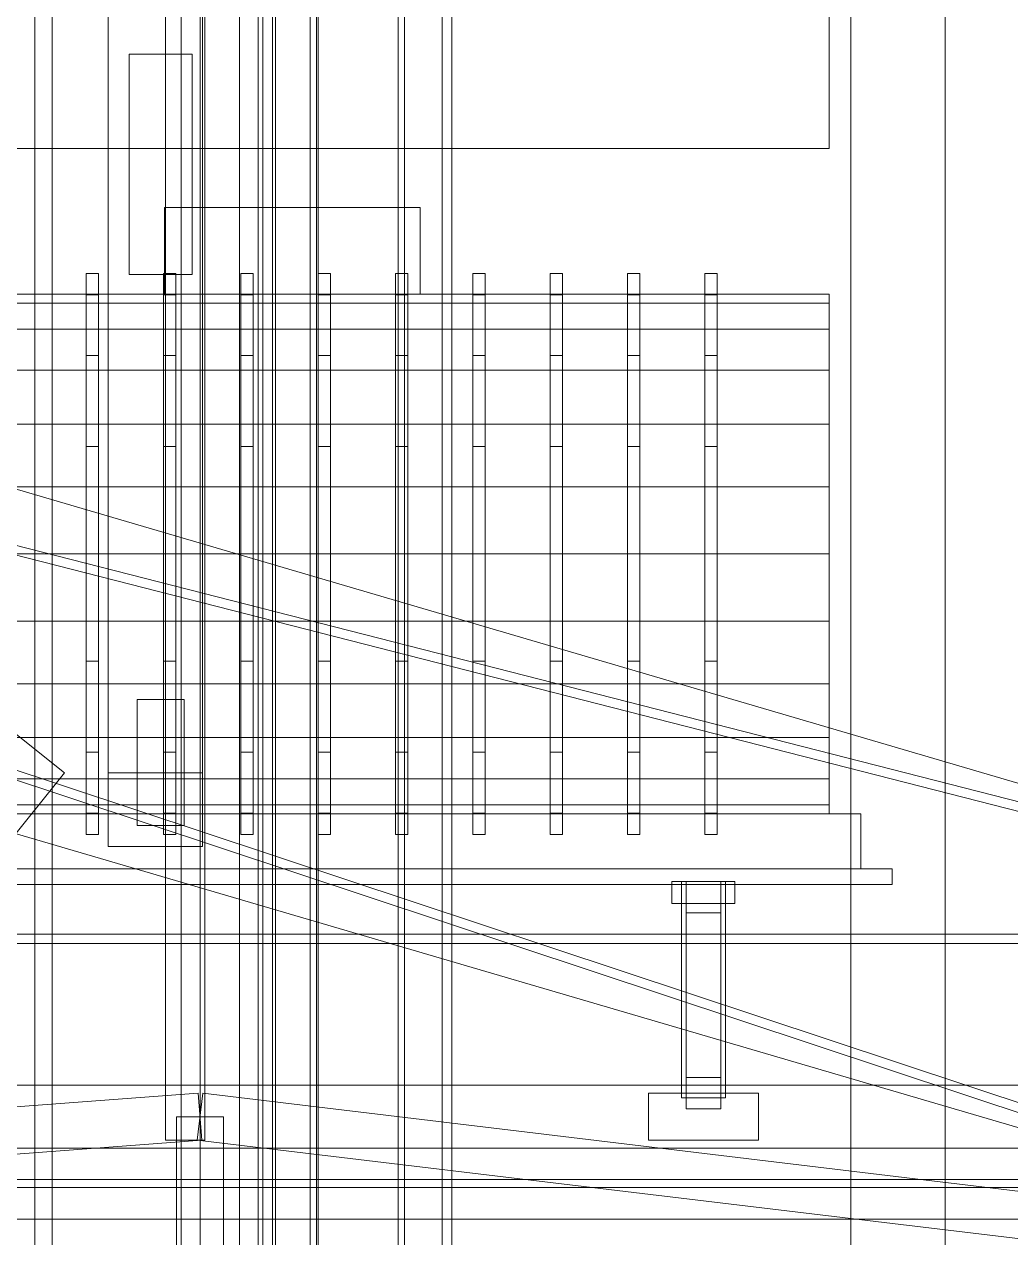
# Model space of a CAD drawing. Header units: millimetres. Extents: x -191664 to 191490, y -197311 to 10263.
# Drawn here: x 1738 to 2365, y -31612 to -30841 of the extents above; entities that cross this region are included whole.
import ezdxf

# ---------------------------------------------------------------- set-up
doc = ezdxf.new("R2010")
doc.units = ezdxf.units.MM
for name, color, linetype, lineweight in [('frontal_C04', 7, 'Continuous', 0), ('frontal_dos-mix', 7, 'Continuous', 0), ('frontal_dosificador', 7, 'Continuous', 0), ('frontal_secador', 7, 'Continuous', 0), ('frontal_tolva', 7, 'Continuous', 0)]:
    doc.layers.add(name, color=color, linetype=linetype, lineweight=lineweight)

msp = doc.modelspace()

# ---------------------------------------------------------------- linework, layer by layer
at = {"layer": 'frontal_C04', "color": 147, "true_color": 0x1f7180}
for p, q in [((1827.5, -30957.5), (1990, -30957.5)), ((1827.5, -31012.5), (1827.5, -30957.5)), ((1990, -30957.5), (1990, -31012.5)), ((1777.5, -31012.86), (1777.5, -30999.3)), ((1785.5, -30999.3), (1777.5, -30999.3)), ((1785.5, -31012.86), (1785.5, -30999.3)), ((1826.67, -31012.86), (1826.67, -30999.3)), ((1834.67, -30999.3), (1826.67, -30999.3)), ((1834.67, -31012.86), (1834.67, -30999.3)), ((1875.83, -31012.86), (1875.83, -30999.3)), ((1883.83, -30999.3), (1875.83, -30999.3)), ((1883.83, -31012.86), (1883.83, -30999.3)), ((1925, -31012.86), (1925, -30999.3)), ((1933, -30999.3), (1925, -30999.3)), ((1933, -31012.86), (1933, -30999.3)), ((1974.17, -31012.86), (1974.17, -30999.3)), ((1982.17, -30999.3), (1974.17, -30999.3)), ((1982.17, -31012.86), (1982.17, -30999.3)), ((2023.33, -31012.86), (2023.33, -30999.3)), ((2031.33, -30999.3), (2023.33, -30999.3)), ((2031.33, -31012.86), (2031.33, -30999.3)), ((2072.5, -31012.86), (2072.5, -30999.3)), ((2080.5, -30999.3), (2072.5, -30999.3)), ((2080.5, -31012.86), (2080.5, -30999.3)), ((2121.67, -31012.86), (2121.67, -30999.3)), ((2129.67, -30999.3), (2121.67, -30999.3)), ((2129.67, -31012.86), (2129.67, -30999.3)), ((2170.83, -31012.86), (2170.83, -30999.3)), ((2178.83, -30999.3), (2170.83, -30999.3)), ((2178.83, -31012.86), (2178.83, -30999.3)), ((2250, -31012.5), (1600, -31012.5)), ((1990, -31012.5), (1827.5, -31012.5)), ((2250, -31018.12), (2250, -31012.5)), ((2250, -31018.12), (1600, -31018.12)), ((1777.5, -31051.49), (1777.5, -31012.86)), ((1785.5, -31012.86), (1777.5, -31012.86)), ((1785.5, -31051.49), (1785.5, -31012.86)), ((1826.67, -31051.49), (1826.67, -31012.86)), ((1834.67, -31012.86), (1826.67, -31012.86)), ((1834.67, -31051.49), (1834.67, -31012.86)), ((1875.83, -31051.49), (1875.83, -31012.86)), ((1883.83, -31012.86), (1875.83, -31012.86)), ((1883.83, -31051.49), (1883.83, -31012.86)), ((1925, -31051.49), (1925, -31012.86)), ((1933, -31012.86), (1925, -31012.86)), ((1933, -31051.49), (1933, -31012.86)), ((1974.17, -31051.49), (1974.17, -31012.86)), ((1982.17, -31012.86), (1974.17, -31012.86)), ((1982.17, -31051.49), (1982.17, -31012.86)), ((2023.33, -31051.49), (2023.33, -31012.86)), ((2031.33, -31012.86), (2023.33, -31012.86)), ((2031.33, -31051.49), (2031.33, -31012.86)), ((2072.5, -31051.49), (2072.5, -31012.86)), ((2080.5, -31012.86), (2072.5, -31012.86)), ((2080.5, -31051.49), (2080.5, -31012.86)), ((2121.67, -31051.49), (2121.67, -31012.86)), ((2129.67, -31012.86), (2121.67, -31012.86)), ((2129.67, -31051.49), (2129.67, -31012.86)), ((2170.83, -31051.49), (2170.83, -31012.86)), ((2178.83, -31012.86), (2170.83, -31012.86)), ((2178.83, -31051.49), (2178.83, -31012.86)), ((2250, -31034.61), (2250, -31018.12)), ((2250, -31034.61), (1600, -31034.61)), ((2250, -31060.83), (2250, -31034.61)), ((1777.5, -31109.31), (1777.5, -31051.49)), ((1785.5, -31051.49), (1777.5, -31051.49)), ((1785.5, -31109.31), (1785.5, -31051.49)), ((1826.67, -31109.31), (1826.67, -31051.49)), ((1834.67, -31051.49), (1826.67, -31051.49)), ((1834.67, -31109.31), (1834.67, -31051.49)), ((1875.83, -31109.31), (1875.83, -31051.49)), ((1883.83, -31051.49), (1875.83, -31051.49)), ((1883.83, -31109.31), (1883.83, -31051.49)), ((1925, -31109.31), (1925, -31051.49)), ((1933, -31051.49), (1925, -31051.49)), ((1933, -31109.31), (1933, -31051.49)), ((1974.17, -31109.31), (1974.17, -31051.49)), ((1982.17, -31051.49), (1974.17, -31051.49)), ((1982.17, -31109.31), (1982.17, -31051.49)), ((2023.33, -31109.31), (2023.33, -31051.49)), ((2031.33, -31051.49), (2023.33, -31051.49)), ((2031.33, -31109.31), (2031.33, -31051.49)), ((2072.5, -31109.31), (2072.5, -31051.49)), ((2080.5, -31051.49), (2072.5, -31051.49)), ((2080.5, -31109.31), (2080.5, -31051.49)), ((2121.67, -31109.31), (2121.67, -31051.49)), ((2129.67, -31051.49), (2121.67, -31051.49)), ((2129.67, -31109.31), (2129.67, -31051.49)), ((2170.83, -31109.31), (2170.83, -31051.49)), ((2178.83, -31051.49), (2170.83, -31051.49)), ((2178.83, -31109.31), (2178.83, -31051.49)), ((2250, -31060.83), (1600, -31060.83)), ((2250, -31095), (2250, -31060.83)), ((2250, -31095), (1600, -31095)), ((2250, -31134.79), (2250, -31095)), ((1777.5, -31177.5), (1777.5, -31109.31)), ((1785.5, -31109.31), (1777.5, -31109.31)), ((1785.5, -31177.5), (1785.5, -31109.31)), ((1826.67, -31177.5), (1826.67, -31109.31)), ((1834.67, -31109.31), (1826.67, -31109.31)), ((1834.67, -31177.5), (1834.67, -31109.31)), ((1875.83, -31177.5), (1875.83, -31109.31)), ((1883.83, -31109.31), (1875.83, -31109.31)), ((1883.83, -31177.5), (1883.83, -31109.31)), ((1925, -31177.5), (1925, -31109.31)), ((1933, -31109.31), (1925, -31109.31)), ((1933, -31177.5), (1933, -31109.31)), ((1974.17, -31177.5), (1974.17, -31109.31)), ((1982.17, -31109.31), (1974.17, -31109.31)), ((1982.17, -31177.5), (1982.17, -31109.31)), ((2023.33, -31177.5), (2023.33, -31109.31)), ((2031.33, -31109.31), (2023.33, -31109.31)), ((2031.33, -31177.5), (2031.33, -31109.31)), ((2072.5, -31177.5), (2072.5, -31109.31)), ((2080.5, -31109.31), (2072.5, -31109.31)), ((2080.5, -31177.5), (2080.5, -31109.31)), ((2121.67, -31177.5), (2121.67, -31109.31)), ((2129.67, -31109.31), (2121.67, -31109.31)), ((2129.67, -31177.5), (2129.67, -31109.31)), ((2170.83, -31177.5), (2170.83, -31109.31)), ((2178.83, -31109.31), (2170.83, -31109.31)), ((2178.83, -31177.5), (2178.83, -31109.31)), ((2250, -31134.79), (1600, -31134.79)), ((2250, -31177.5), (2250, -31134.79)), ((1600, -31177.5), (2250, -31177.5)), ((1777.5, -31177.5), (1777.5, -31245.69)), ((1777.5, -31177.5), (1785.5, -31177.5)), ((1785.5, -31245.69), (1785.5, -31177.5)), ((1826.67, -31177.5), (1826.67, -31245.69)), ((1826.67, -31177.5), (1834.67, -31177.5)), ((1834.67, -31245.69), (1834.67, -31177.5)), ((1875.83, -31177.5), (1875.83, -31245.69)), ((1875.83, -31177.5), (1883.83, -31177.5)), ((1883.83, -31245.69), (1883.83, -31177.5)), ((1925, -31177.5), (1925, -31245.69)), ((1925, -31177.5), (1933, -31177.5)), ((1933, -31245.69), (1933, -31177.5)), ((1974.17, -31177.5), (1974.17, -31245.69)), ((1974.17, -31177.5), (1982.17, -31177.5)), ((1982.17, -31245.69), (1982.17, -31177.5)), ((2023.33, -31177.5), (2023.33, -31245.69)), ((2023.33, -31177.5), (2031.33, -31177.5)), ((2031.33, -31245.69), (2031.33, -31177.5)), ((2072.5, -31177.5), (2072.5, -31245.69)), ((2072.5, -31177.5), (2080.5, -31177.5)), ((2080.5, -31245.69), (2080.5, -31177.5)), ((2121.67, -31177.5), (2121.67, -31245.69)), ((2121.67, -31177.5), (2129.67, -31177.5)), ((2129.67, -31245.69), (2129.67, -31177.5)), ((2170.83, -31177.5), (2170.83, -31245.69)), ((2170.83, -31177.5), (2178.83, -31177.5)), ((2178.83, -31245.69), (2178.83, -31177.5)), ((2250, -31220.21), (2250, -31177.5)), ((2250, -31220.21), (1600, -31220.21)), ((2250, -31220.21), (2250, -31260)), ((1777.5, -31245.69), (1777.5, -31303.51)), ((1785.5, -31245.69), (1777.5, -31245.69)), ((1785.5, -31245.69), (1785.5, -31303.51)), ((1826.67, -31245.69), (1826.67, -31303.51)), ((1834.67, -31245.69), (1826.67, -31245.69)), ((1834.67, -31245.69), (1834.67, -31303.51)), ((1875.83, -31245.69), (1875.83, -31303.51)), ((1883.83, -31245.69), (1875.83, -31245.69)), ((1883.83, -31245.69), (1883.83, -31303.51)), ((1925, -31245.69), (1925, -31303.51)), ((1933, -31245.69), (1925, -31245.69)), ((1933, -31245.69), (1933, -31303.51)), ((1974.17, -31245.69), (1974.17, -31303.51)), ((1982.17, -31245.69), (1974.17, -31245.69)), ((1982.17, -31245.69), (1982.17, -31303.51)), ((2023.33, -31245.69), (2023.33, -31303.51)), ((2031.33, -31245.69), (2023.33, -31245.69)), ((2031.33, -31245.69), (2031.33, -31303.51)), ((2072.5, -31245.69), (2072.5, -31303.51)), ((2080.5, -31245.69), (2072.5, -31245.69)), ((2080.5, -31245.69), (2080.5, -31303.51)), ((2121.67, -31245.69), (2121.67, -31303.51)), ((2129.67, -31245.69), (2121.67, -31245.69)), ((2129.67, -31245.69), (2129.67, -31303.51)), ((2170.83, -31245.69), (2170.83, -31303.51)), ((2178.83, -31245.69), (2170.83, -31245.69)), ((2178.83, -31245.69), (2178.83, -31303.51)), ((2250, -31260), (1600, -31260)), ((2250, -31260), (2250, -31294.17)), ((2250, -31294.17), (1600, -31294.17)), ((2250, -31294.17), (2250, -31320.39)), ((1777.5, -31303.51), (1777.5, -31342.14)), ((1785.5, -31303.51), (1777.5, -31303.51)), ((1785.5, -31303.51), (1785.5, -31342.14)), ((1826.67, -31303.51), (1826.67, -31342.14)), ((1834.67, -31303.51), (1826.67, -31303.51)), ((1834.67, -31303.51), (1834.67, -31342.14)), ((1875.83, -31303.51), (1875.83, -31342.14)), ((1883.83, -31303.51), (1875.83, -31303.51)), ((1883.83, -31303.51), (1883.83, -31342.14)), ((1925, -31303.51), (1925, -31342.14)), ((1933, -31303.51), (1925, -31303.51)), ((1933, -31303.51), (1933, -31342.14)), ((1974.17, -31303.51), (1974.17, -31342.14)), ((1982.17, -31303.51), (1974.17, -31303.51)), ((1982.17, -31303.51), (1982.17, -31342.14)), ((2023.33, -31303.51), (2023.33, -31342.14)), ((2031.33, -31303.51), (2023.33, -31303.51)), ((2031.33, -31303.51), (2031.33, -31342.14)), ((2072.5, -31303.51), (2072.5, -31342.14)), ((2080.5, -31303.51), (2072.5, -31303.51)), ((2080.5, -31303.51), (2080.5, -31342.14)), ((2121.67, -31303.51), (2121.67, -31342.14)), ((2129.67, -31303.51), (2121.67, -31303.51)), ((2129.67, -31303.51), (2129.67, -31342.14)), ((2170.83, -31303.51), (2170.83, -31342.14)), ((2178.83, -31303.51), (2170.83, -31303.51)), ((2178.83, -31303.51), (2178.83, -31342.14)), ((2250, -31320.39), (1600, -31320.39)), ((2250, -31320.39), (2250, -31336.88)), ((2250, -31336.88), (1600, -31336.88)), ((2250, -31342.5), (1600, -31342.5)), ((1777.5, -31342.14), (1777.5, -31355.7)), ((1785.5, -31342.14), (1777.5, -31342.14)), ((1785.5, -31342.14), (1785.5, -31355.7)), ((1826.67, -31342.14), (1826.67, -31355.7)), ((1834.67, -31342.14), (1826.67, -31342.14)), ((1834.67, -31342.14), (1834.67, -31355.7)), ((1875.83, -31342.14), (1875.83, -31355.7)), ((1883.83, -31342.14), (1875.83, -31342.14)), ((1883.83, -31342.14), (1883.83, -31355.7)), ((1925, -31342.14), (1925, -31355.7)), ((1933, -31342.14), (1925, -31342.14)), ((1933, -31342.14), (1933, -31355.7)), ((1974.17, -31342.14), (1974.17, -31355.7)), ((1982.17, -31342.14), (1974.17, -31342.14)), ((1982.17, -31342.14), (1982.17, -31355.7)), ((2023.33, -31342.14), (2023.33, -31355.7)), ((2031.33, -31342.14), (2023.33, -31342.14)), ((2031.33, -31342.14), (2031.33, -31355.7)), ((2072.5, -31342.14), (2072.5, -31355.7)), ((2080.5, -31342.14), (2072.5, -31342.14)), ((2080.5, -31342.14), (2080.5, -31355.7)), ((2121.67, -31342.14), (2121.67, -31355.7)), ((2129.67, -31342.14), (2121.67, -31342.14)), ((2129.67, -31342.14), (2129.67, -31355.7)), ((2170.83, -31342.14), (2170.83, -31355.7)), ((2178.83, -31342.14), (2170.83, -31342.14)), ((2178.83, -31342.14), (2178.83, -31355.7)), ((2250, -31336.88), (2250, -31342.5)), ((1785.5, -31355.7), (1777.5, -31355.7)), ((1834.67, -31355.7), (1826.67, -31355.7)), ((1883.83, -31355.7), (1875.83, -31355.7)), ((1933, -31355.7), (1925, -31355.7)), ((1982.17, -31355.7), (1974.17, -31355.7)), ((2031.33, -31355.7), (2023.33, -31355.7)), ((2080.5, -31355.7), (2072.5, -31355.7)), ((2129.67, -31355.7), (2121.67, -31355.7)), ((2178.83, -31355.7), (2170.83, -31355.7))]:
    msp.add_line(p, q, dxfattribs=at)
at = {"layer": 'frontal_C04', "color": 33, "true_color": 0xb6a256}
for p, q in [((2629.54, -31399.24), (1529.54, -31076.74)), ((2570.46, -31600.76), (1470.46, -31278.26))]:
    msp.add_line(p, q, dxfattribs=at)
at = {"layer": 'frontal_C04', "color": 9, "true_color": 0xbac6cb}
for p, q in [((2625.51, -31400.21), (1515.6, -31116.46)), ((2624.03, -31406.02), (1514.12, -31122.28)), ((2569.48, -31592.07), (1482.06, -31231.6)), ((2567.59, -31597.77), (1480.18, -31237.3))]:
    msp.add_line(p, q, dxfattribs=at)
at = {"layer": 'frontal_C04', "color": 139, "true_color": 0x354b57}
for p, q in [((1580, -31342.5), (2270, -31342.5)), ((2270, -31342.5), (2270, -31377.5)), ((1360, -31377.5), (2290, -31377.5)), ((2270, -31377.5), (1580, -31377.5)), ((2290, -31377.5), (2290, -31387.5)), ((2290, -31387.5), (1360, -31387.5)), ((2150, -31385.5), (2190, -31385.5)), ((2150, -31399.5), (2150, -31385.5)), ((2156, -31385.5), (2184, -31385.5)), ((2156, -31523), (2156, -31385.5)), ((2181, -31385.53), (2159, -31385.53)), ((2159, -31385.53), (2159, -31405.47)), ((2159, -31510.03), (2159, -31385.53)), ((2181, -31405.47), (2181, -31385.53)), ((2181, -31385.53), (2181, -31510.03)), ((2184, -31385.5), (2184, -31523)), ((2190, -31385.5), (2190, -31399.5)), ((2190, -31399.5), (2150, -31399.5)), ((2159, -31405.47), (2181, -31405.47)), ((2159, -31405.47), (2159, -31529.97)), ((2181, -31405.47), (2181, -31529.97)), ((2159, -31529.97), (2159, -31510.03)), ((2159, -31510.03), (2181, -31510.03)), ((2181, -31510.03), (2181, -31529.97)), ((648.88, -31610.04), (1848.88, -31520.04)), ((650, -31515), (1850, -31515)), ((1851.79, -31520.11), (1848.21, -31549.89)), ((1848.88, -31520.04), (1851.12, -31549.96)), ((1850, -31515), (1850, -31555)), ((1850, -31515), (2600, -31515)), ((1851.79, -31520.11), (2601.79, -31610.11)), ((2135, -31520), (2205, -31520)), ((2135, -31550), (2135, -31520)), ((2205, -31520), (2205, -31550)), ((2184, -31523), (2156, -31523)), ((1865, -31535), (1835, -31535)), ((1835, -31625), (1835, -31535)), ((1865, -31535), (1865, -31625)), ((2181, -31529.97), (2159, -31529.97)), ((651.12, -31639.96), (1851.12, -31549.96)), ((1848.21, -31549.89), (2598.21, -31639.89)), ((2205, -31550), (2135, -31550)), ((650, -31555), (1850, -31555)), ((1850, -31555), (2600, -31555)), ((650, -31600), (1850, -31600)), ((1850, -31600), (1850, -31650)), ((1850, -31600), (2600, -31600))]:
    msp.add_line(p, q, dxfattribs=at)
at = {"layer": 'frontal_C04', "color": 139, "true_color": 0x345e4e}
for p, q in [((1540, -31419), (2600, -31419)), ((1540, -31425), (2600, -31425))]:
    msp.add_line(p, q, dxfattribs=at)
at = {"layer": 'frontal_C04', "color": 251, "true_color": 0x586d65}
for p, q in [((-1750, -31575), (2600, -31575)), ((-1750, -31580), (2600, -31580))]:
    msp.add_line(p, q, dxfattribs=at)
at = {"layer": 'frontal_dos-mix', "color": 139, "true_color": 0x344b58}
for p, q in [((1875, -31980), (1875, -29577.5)), ((1925, -31980), (1925, -29577.5)), ((2263.76, -31980), (2263.76, -29722.9)), ((2323.76, -31980), (2323.76, -29722.9))]:
    msp.add_line(p, q, dxfattribs=at)
at = {"layer": 'frontal_dosificador', "color": 8, "true_color": 0x667b86}
for p, q in [((1890, -31988), (1890, -30000)), ((1896, -31988), (1896, -30000)), ((2004, -31988), (2004, -30000)), ((2010, -31988), (2010, -30000)), ((1920, -31879.1), (1920, -30129.1)), ((1920, -30131.88), (1920, -31881.88)), ((1924, -30131.88), (1924, -31881.88)), ((1976, -31881.88), (1976, -30131.88)), ((1980, -30129.1), (1980, -31879.1)), ((1980, -31881.88), (1980, -30131.88)), ((1920, -31918.12), (1920, -30168.12)), ((1920, -30170.9), (1920, -31920.9)), ((1924, -31918.12), (1924, -30168.12)), ((1976, -30168.12), (1976, -31918.12)), ((1980, -30168.12), (1980, -31918.12)), ((1980, -31920.9), (1980, -30170.9))]:
    msp.add_line(p, q, dxfattribs=at)
at = {"layer": 'frontal_secador', "color": 254, "true_color": 0xd8e0dc}
msp.add_line((1850, -31900), (1850, -29850), dxfattribs=at)
at = {"layer": 'frontal_secador', "color": 252, "true_color": 0x798e91}
for p, q in [((1838, -31900), (1838, -29950)), ((1850, -31900), (1850, -29950)), ((2250, -30920), (2250, -30320)), ((1550, -30920), (2250, -30920)), ((1810, -31270), (1840, -31270)), ((1810, -31350), (1810, -31270)), ((1840, -31350), (1840, -31270)), ((1810, -31350), (1840, -31350))]:
    msp.add_line(p, q, dxfattribs=at)
at = {"layer": 'frontal_secador', "color": 9, "true_color": 0xb8c6c1}
for p, q in [((1828, -31550), (1828, -30250)), ((1853, -31550), (1853, -30250)), ((1828, -31550), (1853, -31550))]:
    msp.add_line(p, q, dxfattribs=at)
at = {"layer": 'frontal_secador', "color": 129, "true_color": 0x304542}
for p, q in [((1805, -30860), (1845, -30860)), ((1805, -31000), (1805, -30860)), ((1845, -31000), (1845, -30860)), ((1805, -31000), (1845, -31000))]:
    msp.add_line(p, q, dxfattribs=at)
at = {"layer": 'frontal_tolva', "color": 156, "true_color": 0x164b78}
for p, q in [((1745, -31980), (1745, -28700)), ((1756, -31980), (1756, -28700)), ((1887, -31980), (1887, -28700)), ((1898, -31980), (1898, -28700)), ((1763.73, -31316.57), (716.73, -30479.57)), ((1791.5, -31316.57), (1791.5, -30479.57)), ((1851.5, -30479.57), (1851.5, -31316.57)), ((1791.5, -30526.43), (1791.5, -31363.43)), ((1851.5, -31363.43), (1851.5, -30526.43)), ((1763.73, -31316.57), (1726.27, -31363.43)), ((1851.5, -31316.57), (1791.5, -31316.57)), ((1791.5, -31316.57), (1791.5, -31363.43)), ((1851.5, -31363.43), (1851.5, -31316.57)), ((1791.5, -31363.43), (1851.5, -31363.43))]:
    msp.add_line(p, q, dxfattribs=at)

doc.saveas('drawing.dxf')
